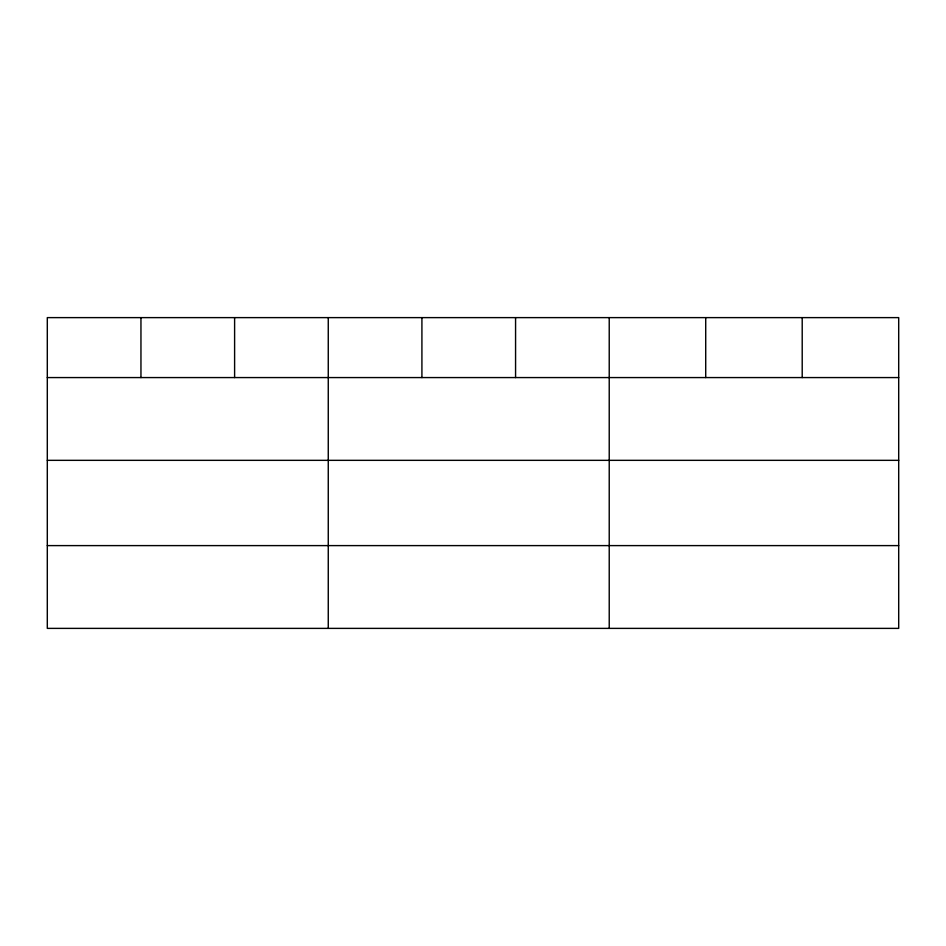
<?xml version="1.0" encoding="UTF-8"?>
<svg xmlns="http://www.w3.org/2000/svg" width="946" height="946" viewBox="0 0 946 946"><rect width="100%" height="100%" fill="white"/><g stroke="black" fill="none" stroke-linecap="round" stroke-linejoin="round"><path stroke-width="1.42" d="M898.7 460.335L898.7 317.62L47.3 317.62L47.3 628.38L898.7 628.38L898.7 460.335L47.3 460.335M47.3 377.572L898.7 377.572M47.3 545.606L898.7 545.606M802.208 317.62L802.208 377.572M705.716 317.62L705.716 377.572M609.224 317.62L609.224 628.38M515.57 317.62L515.57 377.572M421.916 317.62L421.916 377.572M328.262 317.62L328.262 628.38M234.608 317.62L234.608 377.572M140.954 317.62L140.954 377.572"/></g></svg>
